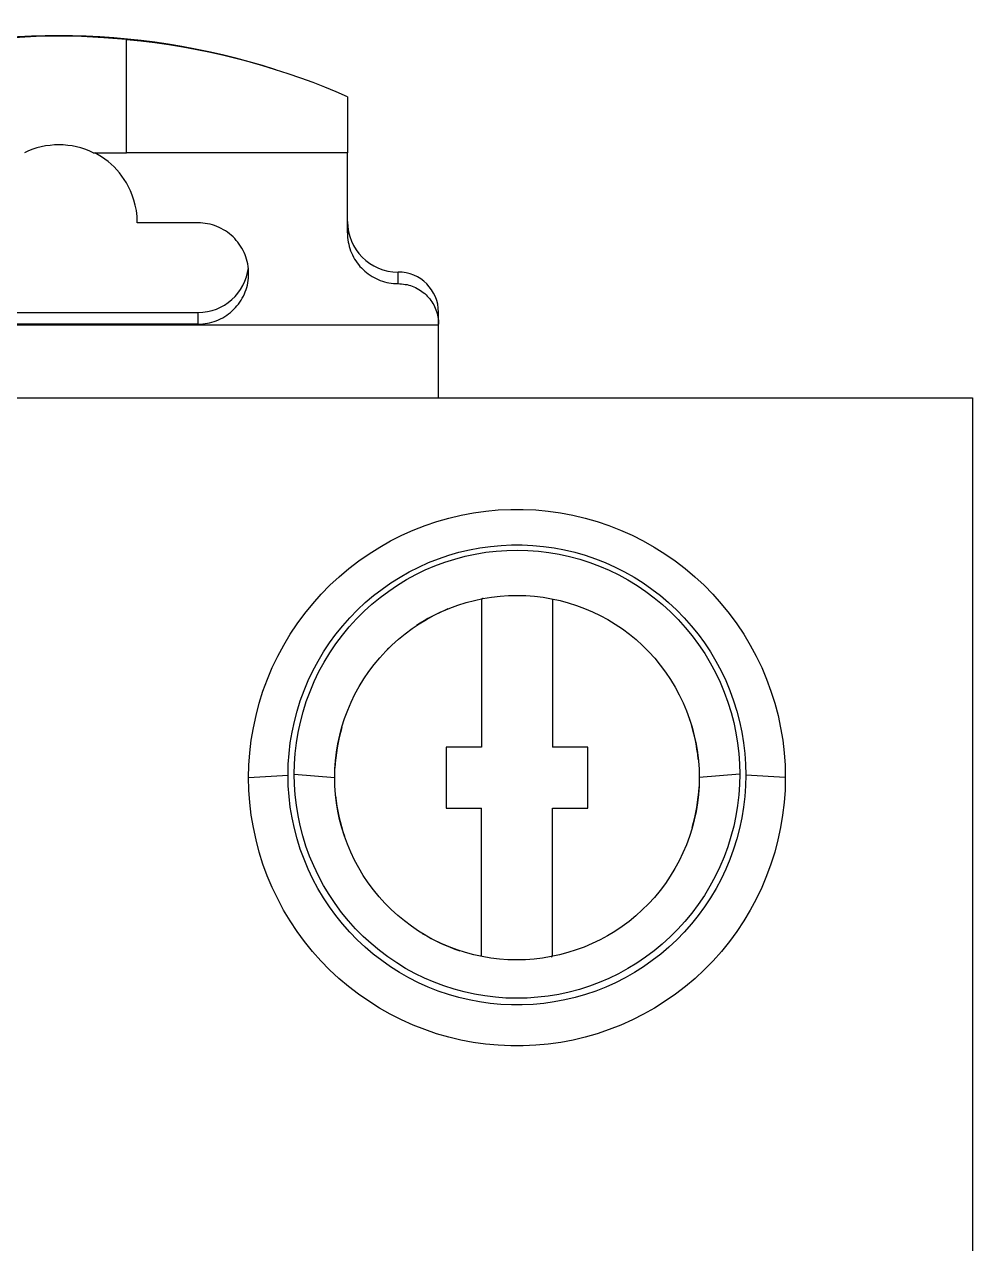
# Model space of a CAD drawing. Header units: millimetres. Extents: x 2268 to 4339, y 1619 to 2163.
# Drawn here: x 4059.95 to 4077.89, y 1847.58 to 1870.64 of the extents above; entities that cross this region are included whole.
import ezdxf

# ---------------------------------------------------------------- set-up
doc = ezdxf.new("R2010")
doc.units = ezdxf.units.MM

msp = doc.modelspace()

# ---------------------------------------------------------------- linework, layer by layer
for p, q in [((4060.176, 1870.409), (4059.75, 1870.389)), ((4060.603, 1870.416), (4060.176, 1870.409)), ((4061.03, 1870.409), (4060.603, 1870.416)), ((4061.456, 1870.389), (4061.03, 1870.409)), ((4061.881, 1870.355), (4061.456, 1870.389)), ((4061.881, 1870.351), (4061.881, 1870.356)), ((4062.151, 1870.323), (4061.881, 1870.351)), ((4061.881, 1868.212), (4061.881, 1870.351)), ((4062.419, 1870.29), (4062.151, 1870.323)), ((4062.685, 1870.252), (4062.419, 1870.29)), ((4062.949, 1870.209), (4062.685, 1870.252)), ((4063.211, 1870.161), (4062.949, 1870.209)), ((4063.469, 1870.108), (4063.211, 1870.161)), ((4063.724, 1870.051), (4063.469, 1870.108)), ((4063.975, 1869.99), (4063.724, 1870.051)), ((4064.222, 1869.925), (4063.975, 1869.99)), ((4064.464, 1869.856), (4064.222, 1869.925)), ((4064.702, 1869.784), (4064.464, 1869.856)), ((4064.944, 1869.705), (4064.702, 1869.784)), ((4065.181, 1869.623), (4064.944, 1869.705)), ((4065.412, 1869.539), (4065.181, 1869.623)), ((4065.635, 1869.452), (4065.412, 1869.539)), ((4065.852, 1869.363), (4065.635, 1869.452)), ((4066.062, 1869.273), (4065.852, 1869.363)), ((4066.062, 1869.273), (4066.062, 1868.212)), ((4061.255, 1868.212), (4061.881, 1868.212)), ((4061.348, 1868.176), (4061.282, 1868.212)), ((4061.413, 1868.136), (4061.348, 1868.176)), ((4061.475, 1868.093), (4061.413, 1868.136)), ((4061.535, 1868.046), (4061.475, 1868.093)), ((4061.593, 1867.997), (4061.535, 1868.046)), ((4062.131, 1868.212), (4061.881, 1868.212)), ((4062.378, 1868.212), (4062.131, 1868.212)), ((4062.621, 1868.212), (4062.378, 1868.212)), ((4062.861, 1868.212), (4062.621, 1868.212)), ((4063.097, 1868.212), (4062.861, 1868.212)), ((4063.329, 1868.212), (4063.097, 1868.212)), ((4063.559, 1868.212), (4063.329, 1868.212)), ((4063.785, 1868.212), (4063.559, 1868.212)), ((4064.008, 1868.212), (4063.785, 1868.212)), ((4064.228, 1868.212), (4064.008, 1868.212)), ((4064.445, 1868.212), (4064.228, 1868.212)), ((4064.659, 1868.212), (4064.445, 1868.212)), ((4064.869, 1868.212), (4064.659, 1868.212)), ((4065.077, 1868.212), (4064.869, 1868.212)), ((4065.281, 1868.212), (4065.077, 1868.212)), ((4065.482, 1868.212), (4065.281, 1868.212)), ((4065.679, 1868.212), (4065.482, 1868.212)), ((4065.872, 1868.212), (4065.679, 1868.212)), ((4066.062, 1868.212), (4065.872, 1868.212)), ((4066.062, 1866.695), (4066.062, 1868.212)), ((4061.648, 1867.945), (4061.593, 1867.997)), ((4061.7, 1867.891), (4061.648, 1867.945)), ((4061.749, 1867.834), (4061.7, 1867.891)), ((4061.796, 1867.773), (4061.749, 1867.834)), ((4061.841, 1867.709), (4061.796, 1867.773)), ((4061.883, 1867.641), (4061.841, 1867.709)), ((4061.923, 1867.569), (4061.883, 1867.641)), ((4061.96, 1867.491), (4061.923, 1867.569)), ((4061.993, 1867.408), (4061.96, 1867.491)), ((4062.023, 1867.319), (4061.993, 1867.408)), ((4062.049, 1867.223), (4062.023, 1867.319)), ((4062.069, 1867.118), (4062.049, 1867.223)), ((4062.083, 1867.006), (4062.069, 1867.118)), ((4062.087, 1866.887), (4062.083, 1867.006)), ((4063.237, 1866.887), (4062.087, 1866.887)), ((4063.282, 1866.886), (4063.237, 1866.887)), ((4063.328, 1866.883), (4063.282, 1866.886)), ((4063.373, 1866.877), (4063.328, 1866.883)), ((4063.418, 1866.87), (4063.373, 1866.877)), ((4063.463, 1866.86), (4063.418, 1866.87)), ((4063.507, 1866.848), (4063.463, 1866.86)), ((4063.55, 1866.834), (4063.507, 1866.848)), ((4063.593, 1866.818), (4063.55, 1866.834)), ((4063.635, 1866.8), (4063.593, 1866.818)), ((4063.676, 1866.78), (4063.635, 1866.8)), ((4063.716, 1866.758), (4063.676, 1866.78)), ((4063.755, 1866.734), (4063.716, 1866.758)), ((4063.792, 1866.709), (4063.755, 1866.734)), ((4063.829, 1866.682), (4063.792, 1866.709)), ((4063.864, 1866.653), (4063.829, 1866.682)), ((4063.898, 1866.622), (4063.864, 1866.653)), ((4063.93, 1866.59), (4063.898, 1866.622)), ((4066.062, 1866.695), (4066.063, 1866.652)), ((4066.063, 1866.652), (4066.066, 1866.609)), ((4063.96, 1866.556), (4063.93, 1866.59)), ((4063.989, 1866.521), (4063.96, 1866.556)), ((4064.017, 1866.484), (4063.989, 1866.521)), ((4064.042, 1866.446), (4064.017, 1866.484)), ((4064.066, 1866.407), (4064.042, 1866.446)), ((4064.088, 1866.367), (4064.066, 1866.407)), ((4066.066, 1866.609), (4066.071, 1866.566)), ((4066.071, 1866.566), (4066.077, 1866.524)), ((4066.077, 1866.524), (4066.086, 1866.482)), ((4066.086, 1866.482), (4066.096, 1866.44)), ((4066.096, 1866.44), (4066.109, 1866.399)), ((4066.109, 1866.399), (4066.123, 1866.358)), ((4064.108, 1866.326), (4064.088, 1866.367)), ((4064.126, 1866.284), (4064.108, 1866.326)), ((4064.142, 1866.242), (4064.126, 1866.284)), ((4064.155, 1866.198), (4064.142, 1866.242)), ((4064.167, 1866.154), (4064.155, 1866.198)), ((4066.123, 1866.358), (4066.139, 1866.318)), ((4066.139, 1866.318), (4066.157, 1866.279)), ((4066.157, 1866.279), (4066.176, 1866.241)), ((4066.176, 1866.241), (4066.197, 1866.203)), ((4066.197, 1866.203), (4066.22, 1866.167)), ((4066.22, 1866.167), (4066.245, 1866.132)), ((4064.177, 1866.109), (4064.167, 1866.154)), ((4064.185, 1866.064), (4064.177, 1866.109)), ((4064.19, 1866.019), (4064.185, 1866.064)), ((4064.193, 1865.974), (4064.19, 1866.019)), ((4064.194, 1865.928), (4064.193, 1865.974)), ((4064.193, 1865.884), (4064.194, 1865.928)), ((4066.245, 1866.132), (4066.271, 1866.097)), ((4066.271, 1866.097), (4066.298, 1866.064)), ((4066.298, 1866.064), (4066.327, 1866.033)), ((4066.327, 1866.033), (4066.358, 1866.002)), ((4066.358, 1866.002), (4066.389, 1865.973)), ((4066.389, 1865.973), (4066.422, 1865.946)), ((4066.422, 1865.946), (4066.456, 1865.92)), ((4067.02, 1865.737), (4067.02, 1865.956)), ((4064.158, 1865.666), (4064.169, 1865.709)), ((4064.169, 1865.709), (4064.178, 1865.752)), ((4064.178, 1865.752), (4064.185, 1865.796)), ((4064.185, 1865.796), (4064.19, 1865.84)), ((4064.19, 1865.84), (4064.193, 1865.884)), ((4066.456, 1865.92), (4066.492, 1865.895)), ((4066.492, 1865.895), (4066.528, 1865.872)), ((4066.528, 1865.872), (4066.566, 1865.851)), ((4066.566, 1865.851), (4066.604, 1865.832)), ((4066.604, 1865.832), (4066.643, 1865.814)), ((4066.643, 1865.814), (4066.683, 1865.798)), ((4066.683, 1865.798), (4066.724, 1865.784)), ((4066.724, 1865.784), (4066.765, 1865.771)), ((4066.765, 1865.771), (4066.806, 1865.761)), ((4066.806, 1865.761), (4066.848, 1865.752)), ((4066.848, 1865.752), (4066.891, 1865.745)), ((4066.891, 1865.745), (4066.934, 1865.741)), ((4066.934, 1865.741), (4066.977, 1865.738)), ((4066.977, 1865.738), (4067.02, 1865.737)), ((4067.02, 1865.737), (4067.054, 1865.736)), ((4067.054, 1865.736), (4067.088, 1865.734)), ((4067.088, 1865.734), (4067.122, 1865.73)), ((4067.122, 1865.73), (4067.156, 1865.724)), ((4067.156, 1865.724), (4067.19, 1865.718)), ((4067.19, 1865.718), (4067.223, 1865.709)), ((4067.223, 1865.709), (4067.256, 1865.699)), ((4067.256, 1865.699), (4067.289, 1865.688)), ((4064.073, 1865.463), (4064.094, 1865.502)), ((4064.094, 1865.502), (4064.113, 1865.542)), ((4064.113, 1865.542), (4064.13, 1865.582)), ((4064.13, 1865.582), (4064.145, 1865.624)), ((4064.145, 1865.624), (4064.158, 1865.666)), ((4067.289, 1865.688), (4067.321, 1865.675)), ((4067.321, 1865.675), (4067.352, 1865.661)), ((4067.352, 1865.661), (4067.383, 1865.645)), ((4067.383, 1865.645), (4067.413, 1865.628)), ((4067.413, 1865.628), (4067.442, 1865.61)), ((4067.442, 1865.61), (4067.47, 1865.591)), ((4067.47, 1865.591), (4067.497, 1865.57)), ((4067.497, 1865.57), (4067.524, 1865.548)), ((4067.524, 1865.548), (4067.549, 1865.525)), ((4067.549, 1865.525), (4067.573, 1865.5)), ((4067.573, 1865.5), (4067.597, 1865.475)), ((4067.597, 1865.475), (4067.619, 1865.449)), ((4063.882, 1865.221), (4063.914, 1865.252)), ((4063.914, 1865.252), (4063.944, 1865.283)), ((4063.944, 1865.283), (4063.973, 1865.317)), ((4063.973, 1865.317), (4064.001, 1865.352)), ((4064.001, 1865.352), (4064.027, 1865.388)), ((4064.027, 1865.388), (4064.051, 1865.425)), ((4064.051, 1865.425), (4064.073, 1865.463)), ((4067.619, 1865.449), (4067.639, 1865.421)), ((4067.639, 1865.421), (4067.659, 1865.393)), ((4067.659, 1865.393), (4067.677, 1865.364)), ((4067.677, 1865.364), (4067.694, 1865.334)), ((4067.694, 1865.334), (4067.71, 1865.303)), ((4067.71, 1865.303), (4067.724, 1865.272)), ((4067.724, 1865.272), (4067.737, 1865.24)), ((4067.737, 1865.24), (4067.748, 1865.208)), ((4057.969, 1865.192), (4063.237, 1865.192)), ((4063.237, 1864.972), (4063.237, 1865.192)), ((4063.456, 1864.997), (4063.499, 1865.008)), ((4063.499, 1865.008), (4063.541, 1865.021)), ((4063.541, 1865.021), (4063.582, 1865.036)), ((4063.582, 1865.036), (4063.623, 1865.053)), ((4063.623, 1865.053), (4063.663, 1865.072)), ((4063.663, 1865.072), (4063.703, 1865.093)), ((4063.703, 1865.093), (4063.741, 1865.115)), ((4063.741, 1865.115), (4063.778, 1865.139)), ((4063.778, 1865.139), (4063.814, 1865.165)), ((4063.814, 1865.165), (4063.848, 1865.192)), ((4063.848, 1865.192), (4063.882, 1865.221)), ((4067.748, 1865.208), (4067.758, 1865.175)), ((4067.758, 1865.175), (4067.767, 1865.142)), ((4067.767, 1865.142), (4067.773, 1865.108)), ((4067.773, 1865.108), (4067.779, 1865.074)), ((4067.779, 1865.074), (4067.783, 1865.04)), ((4067.783, 1865.04), (4067.785, 1865.006)), ((4067.785, 1865.006), (4067.786, 1864.972)), ((4067.786, 1864.972), (4067.786, 1865.192)), ((4053.42, 1864.956), (4067.786, 1864.956)), ((4063.237, 1864.972), (4057.969, 1864.972)), ((4063.237, 1864.972), (4063.281, 1864.973)), ((4063.281, 1864.973), (4063.325, 1864.976)), ((4063.325, 1864.976), (4063.369, 1864.981)), ((4063.369, 1864.981), (4063.413, 1864.988)), ((4063.413, 1864.988), (4063.456, 1864.997)), ((4067.786, 1864.956), (4067.786, 1864.972)), ((4067.786, 1863.576), (4067.786, 1864.956)), ((4043.604, 1863.576), (4077.89, 1863.576)), ((4077.89, 1863.576), (4077.89, 1845.475)), ((4067.982, 1861.303), (4068.213, 1861.358)), ((4068.213, 1861.358), (4068.445, 1861.401)), ((4068.445, 1861.401), (4068.68, 1861.434)), ((4068.68, 1861.434), (4068.915, 1861.456)), ((4068.915, 1861.456), (4069.152, 1861.468)), ((4069.152, 1861.468), (4069.388, 1861.468)), ((4069.388, 1861.468), (4069.625, 1861.457)), ((4069.625, 1861.457), (4069.86, 1861.435)), ((4069.86, 1861.435), (4070.095, 1861.402)), ((4070.095, 1861.402), (4070.327, 1861.358)), ((4070.327, 1861.358), (4070.558, 1861.303)), ((4067.309, 1861.075), (4067.53, 1861.161)), ((4067.53, 1861.161), (4067.755, 1861.237)), ((4067.755, 1861.237), (4067.982, 1861.303)), ((4070.558, 1861.303), (4070.785, 1861.237)), ((4070.785, 1861.237), (4071.01, 1861.161)), ((4071.01, 1861.161), (4071.231, 1861.075)), ((4066.673, 1860.754), (4066.88, 1860.871)), ((4066.88, 1860.871), (4067.092, 1860.978)), ((4067.092, 1860.978), (4067.309, 1861.075)), ((4071.231, 1861.075), (4071.448, 1860.978)), ((4071.448, 1860.978), (4071.66, 1860.871)), ((4071.66, 1860.871), (4071.867, 1860.755)), ((4066.277, 1860.492), (4066.472, 1860.628)), ((4066.472, 1860.628), (4066.673, 1860.754)), ((4067.978, 1860.6), (4068.173, 1860.656)), ((4068.173, 1860.656), (4068.369, 1860.703)), ((4068.369, 1860.703), (4068.567, 1860.74)), ((4068.482, 1860.622), (4068.679, 1860.655)), ((4068.567, 1860.74), (4068.767, 1860.768)), ((4068.679, 1860.655), (4068.878, 1860.678)), ((4068.767, 1860.768), (4068.968, 1860.787)), ((4068.878, 1860.678), (4069.077, 1860.692)), ((4068.968, 1860.787), (4069.169, 1860.797)), ((4069.077, 1860.692), (4069.277, 1860.697)), ((4069.169, 1860.797), (4069.371, 1860.797)), ((4069.277, 1860.697), (4069.477, 1860.692)), ((4069.371, 1860.797), (4069.572, 1860.787)), ((4069.477, 1860.692), (4069.676, 1860.677)), ((4069.572, 1860.787), (4069.773, 1860.768)), ((4069.676, 1860.677), (4069.874, 1860.653)), ((4069.773, 1860.768), (4069.973, 1860.74)), ((4069.874, 1860.653), (4070.07, 1860.62)), ((4069.973, 1860.74), (4070.171, 1860.703)), ((4070.171, 1860.703), (4070.367, 1860.656)), ((4070.367, 1860.656), (4070.562, 1860.6)), ((4071.867, 1860.755), (4072.068, 1860.628)), ((4072.068, 1860.628), (4072.263, 1860.492)), ((4066.088, 1860.347), (4066.277, 1860.492)), ((4067.414, 1860.377), (4067.599, 1860.46)), ((4067.535, 1860.321), (4067.718, 1860.399)), ((4067.599, 1860.46), (4067.787, 1860.534)), ((4067.718, 1860.399), (4067.905, 1860.468)), ((4067.787, 1860.534), (4067.978, 1860.6)), ((4067.905, 1860.468), (4068.095, 1860.528)), ((4068.095, 1860.528), (4068.288, 1860.58)), ((4068.288, 1860.58), (4068.482, 1860.622)), ((4070.07, 1860.62), (4070.265, 1860.577)), ((4070.265, 1860.577), (4070.457, 1860.525)), ((4070.457, 1860.525), (4070.647, 1860.464)), ((4070.562, 1860.6), (4070.753, 1860.534)), ((4070.647, 1860.464), (4070.833, 1860.394)), ((4070.753, 1860.534), (4070.941, 1860.46)), ((4070.833, 1860.394), (4071.016, 1860.316)), ((4070.941, 1860.46), (4071.126, 1860.377)), ((4072.263, 1860.492), (4072.452, 1860.347)), ((4065.731, 1860.031), (4065.905, 1860.193)), ((4065.905, 1860.193), (4066.088, 1860.347)), ((4066.885, 1860.077), (4067.057, 1860.186)), ((4067.057, 1860.186), (4067.233, 1860.286)), ((4067.181, 1860.139), (4067.356, 1860.234)), ((4067.233, 1860.286), (4067.414, 1860.377)), ((4067.356, 1860.234), (4067.535, 1860.321)), ((4071.016, 1860.316), (4071.195, 1860.229)), ((4071.126, 1860.377), (4071.307, 1860.286)), ((4071.195, 1860.229), (4071.37, 1860.133)), ((4071.307, 1860.286), (4071.484, 1860.186)), ((4071.484, 1860.186), (4071.655, 1860.077)), ((4072.452, 1860.347), (4072.635, 1860.194)), ((4072.635, 1860.194), (4072.809, 1860.032)), ((4065.564, 1859.861), (4065.731, 1860.031)), ((4066.557, 1859.836), (4066.718, 1859.961)), ((4066.718, 1859.961), (4066.885, 1860.077)), ((4066.844, 1859.923), (4067.01, 1860.035)), ((4067.01, 1860.035), (4067.181, 1860.139)), ((4071.37, 1860.133), (4071.541, 1860.029)), ((4071.541, 1860.029), (4071.707, 1859.916)), ((4071.655, 1860.077), (4071.822, 1859.961)), ((4071.822, 1859.961), (4071.983, 1859.837)), ((4072.809, 1860.032), (4072.976, 1859.861)), ((4065.405, 1859.683), (4065.564, 1859.861)), ((4066.252, 1859.565), (4066.401, 1859.704)), ((4066.401, 1859.704), (4066.557, 1859.836)), ((4066.527, 1859.675), (4066.683, 1859.803)), ((4066.683, 1859.803), (4066.844, 1859.923)), ((4068.153, 1859.655), (4068.309, 1859.704)), ((4068.309, 1859.704), (4068.466, 1859.746)), ((4068.466, 1859.746), (4068.626, 1859.78)), ((4068.6, 1859.775), (4068.6, 1856.968)), ((4068.626, 1859.78), (4068.787, 1859.807)), ((4068.787, 1859.807), (4068.949, 1859.826)), ((4068.949, 1859.826), (4069.112, 1859.837)), ((4069.112, 1859.837), (4069.276, 1859.841)), ((4069.276, 1859.841), (4069.439, 1859.837)), ((4069.439, 1859.837), (4069.602, 1859.825)), ((4069.602, 1859.825), (4069.764, 1859.805)), ((4069.764, 1859.805), (4069.925, 1859.778)), ((4069.925, 1859.778), (4070.084, 1859.743)), ((4069.941, 1859.775), (4069.941, 1856.968)), ((4070.084, 1859.743), (4070.241, 1859.701)), ((4070.241, 1859.701), (4070.396, 1859.652)), ((4071.707, 1859.916), (4071.868, 1859.795)), ((4071.868, 1859.795), (4072.024, 1859.667)), ((4071.983, 1859.837), (4072.139, 1859.705)), ((4072.139, 1859.705), (4072.288, 1859.565)), ((4072.976, 1859.861), (4073.135, 1859.683)), ((4065.112, 1859.305), (4065.254, 1859.497)), ((4065.254, 1859.497), (4065.405, 1859.683)), ((4066.109, 1859.419), (4066.252, 1859.565)), ((4066.233, 1859.397), (4066.377, 1859.54)), ((4066.377, 1859.54), (4066.527, 1859.675)), ((4067.704, 1859.465), (4067.851, 1859.535)), ((4067.851, 1859.535), (4068.001, 1859.599)), ((4068.001, 1859.599), (4068.153, 1859.655)), ((4070.396, 1859.652), (4070.549, 1859.595)), ((4070.549, 1859.595), (4070.698, 1859.531)), ((4070.698, 1859.531), (4070.845, 1859.46)), ((4072.024, 1859.667), (4072.174, 1859.53)), ((4072.174, 1859.53), (4072.317, 1859.386)), ((4072.288, 1859.565), (4072.431, 1859.419)), ((4073.135, 1859.683), (4073.286, 1859.498)), ((4073.286, 1859.498), (4073.428, 1859.305)), ((4064.98, 1859.106), (4065.112, 1859.305)), ((4065.845, 1859.107), (4065.974, 1859.266)), ((4065.966, 1859.089), (4066.096, 1859.246)), ((4065.974, 1859.266), (4066.109, 1859.419)), ((4066.096, 1859.246), (4066.233, 1859.397)), ((4067.285, 1859.212), (4067.421, 1859.303)), ((4067.421, 1859.303), (4067.561, 1859.387)), ((4067.561, 1859.387), (4067.704, 1859.465)), ((4070.845, 1859.46), (4070.988, 1859.382)), ((4070.988, 1859.382), (4071.128, 1859.297)), ((4071.128, 1859.297), (4071.264, 1859.206)), ((4072.317, 1859.386), (4072.454, 1859.234)), ((4072.431, 1859.419), (4072.567, 1859.266)), ((4072.567, 1859.266), (4072.695, 1859.107)), ((4073.428, 1859.305), (4073.56, 1859.106)), ((4064.857, 1858.9), (4064.98, 1859.106)), ((4065.724, 1858.942), (4065.845, 1859.107)), ((4065.843, 1858.925), (4065.966, 1859.089)), ((4066.903, 1858.9), (4067.026, 1859.01)), ((4067.026, 1859.01), (4067.153, 1859.114)), ((4067.153, 1859.114), (4067.285, 1859.212)), ((4071.264, 1859.206), (4071.396, 1859.108)), ((4071.396, 1859.108), (4071.523, 1859.003)), ((4072.454, 1859.234), (4072.584, 1859.076)), ((4072.584, 1859.076), (4072.706, 1858.912)), ((4072.695, 1859.107), (4072.816, 1858.942)), ((4073.56, 1859.106), (4073.683, 1858.901)), ((4064.744, 1858.69), (4064.857, 1858.9)), ((4065.611, 1858.771), (4065.724, 1858.942)), ((4065.729, 1858.755), (4065.843, 1858.925)), ((4066.673, 1858.661), (4066.786, 1858.783)), ((4066.786, 1858.783), (4066.903, 1858.9)), ((4071.523, 1859.003), (4071.646, 1858.892)), ((4071.646, 1858.892), (4071.763, 1858.775)), ((4072.706, 1858.912), (4072.821, 1858.741)), ((4072.816, 1858.942), (4072.929, 1858.771)), ((4073.683, 1858.901), (4073.797, 1858.69)), ((4064.64, 1858.474), (4064.744, 1858.69)), ((4065.409, 1858.414), (4065.506, 1858.595)), ((4065.506, 1858.595), (4065.611, 1858.771)), ((4065.524, 1858.398), (4065.622, 1858.579)), ((4065.622, 1858.579), (4065.729, 1858.755)), ((4066.567, 1858.533), (4066.673, 1858.661)), ((4071.763, 1858.775), (4071.875, 1858.652)), ((4071.875, 1858.652), (4071.981, 1858.523)), ((4072.821, 1858.741), (4072.926, 1858.565)), ((4072.926, 1858.565), (4073.024, 1858.384)), ((4072.929, 1858.771), (4073.034, 1858.595)), ((4073.034, 1858.595), (4073.131, 1858.414)), ((4073.797, 1858.69), (4073.9, 1858.474)), ((4064.548, 1858.254), (4064.64, 1858.474)), ((4065.321, 1858.229), (4065.409, 1858.414)), ((4065.435, 1858.213), (4065.524, 1858.398)), ((4066.372, 1858.261), (4066.466, 1858.4)), ((4066.466, 1858.4), (4066.567, 1858.533)), ((4071.981, 1858.523), (4072.082, 1858.389)), ((4072.082, 1858.389), (4072.175, 1858.25)), ((4073.024, 1858.384), (4073.112, 1858.199)), ((4073.131, 1858.414), (4073.219, 1858.229)), ((4073.9, 1858.474), (4073.993, 1858.254)), ((4064.465, 1858.029), (4064.548, 1858.254)), ((4065.241, 1858.039), (4065.321, 1858.229)), ((4065.355, 1858.024), (4065.435, 1858.213)), ((4066.205, 1857.971), (4066.285, 1858.118)), ((4066.285, 1858.118), (4066.372, 1858.261)), ((4072.175, 1858.25), (4072.262, 1858.107)), ((4072.262, 1858.107), (4072.341, 1857.96)), ((4073.112, 1858.199), (4073.191, 1858.011)), ((4073.219, 1858.229), (4073.299, 1858.04)), ((4073.993, 1858.254), (4074.075, 1858.029)), ((4064.394, 1857.801), (4064.465, 1858.029)), ((4065.171, 1857.847), (4065.241, 1858.039)), ((4065.284, 1857.833), (4065.355, 1858.024)), ((4066.132, 1857.821), (4066.205, 1857.971)), ((4072.341, 1857.96), (4072.413, 1857.809)), ((4073.191, 1858.011), (4073.261, 1857.82)), ((4073.299, 1858.04), (4073.369, 1857.847)), ((4074.075, 1858.029), (4074.147, 1857.801)), ((4064.333, 1857.569), (4064.394, 1857.801)), ((4065.058, 1857.452), (4065.11, 1857.651)), ((4065.11, 1857.651), (4065.171, 1857.847)), ((4065.172, 1857.443), (4065.223, 1857.639)), ((4065.223, 1857.639), (4065.284, 1857.833)), ((4066.009, 1857.511), (4066.067, 1857.667)), ((4066.067, 1857.667), (4066.132, 1857.821)), ((4072.413, 1857.809), (4072.478, 1857.656)), ((4072.478, 1857.656), (4072.535, 1857.501)), ((4073.261, 1857.82), (4073.32, 1857.628)), ((4073.32, 1857.628), (4073.371, 1857.434)), ((4073.369, 1857.847), (4073.43, 1857.651)), ((4073.43, 1857.651), (4073.482, 1857.452)), ((4074.147, 1857.801), (4074.208, 1857.57)), ((4064.283, 1857.336), (4064.333, 1857.569)), ((4065.015, 1857.252), (4065.058, 1857.452)), ((4065.13, 1857.246), (4065.172, 1857.443)), ((4065.959, 1857.353), (4066.009, 1857.511)), ((4072.535, 1857.501), (4072.584, 1857.345)), ((4073.371, 1857.434), (4073.412, 1857.24)), ((4073.482, 1857.452), (4073.525, 1857.252)), ((4074.208, 1857.57), (4074.258, 1857.336)), ((4064.244, 1857.101), (4064.283, 1857.336)), ((4064.982, 1857.05), (4065.015, 1857.252)), ((4065.097, 1857.049), (4065.13, 1857.246)), ((4065.883, 1857.034), (4065.917, 1857.194)), ((4065.917, 1857.194), (4065.959, 1857.353)), ((4072.584, 1857.345), (4072.625, 1857.187)), ((4072.625, 1857.187), (4072.659, 1857.029)), ((4073.412, 1857.24), (4073.444, 1857.045)), ((4073.525, 1857.252), (4073.558, 1857.05)), ((4074.258, 1857.336), (4074.297, 1857.101)), ((4064.216, 1856.865), (4064.244, 1857.101)), ((4064.958, 1856.847), (4064.982, 1857.05)), ((4065.074, 1856.852), (4065.097, 1857.049)), ((4065.856, 1856.874), (4065.883, 1857.034)), ((4067.929, 1856.968), (4067.929, 1855.818)), ((4068.6, 1856.968), (4067.929, 1856.968)), ((4070.611, 1856.968), (4069.941, 1856.968)), ((4070.611, 1855.818), (4070.611, 1856.968)), ((4072.659, 1857.029), (4072.685, 1856.87)), ((4073.444, 1857.045), (4073.466, 1856.849)), ((4073.558, 1857.05), (4073.582, 1856.847)), ((4074.297, 1857.101), (4074.324, 1856.865)), ((4064.2, 1856.629), (4064.216, 1856.865)), ((4064.944, 1856.645), (4064.958, 1856.847)), ((4065.061, 1856.654), (4065.074, 1856.852)), ((4065.826, 1856.553), (4065.837, 1856.713)), ((4065.837, 1856.713), (4065.856, 1856.874)), ((4072.685, 1856.87), (4072.703, 1856.711)), ((4072.703, 1856.711), (4072.714, 1856.552)), ((4073.466, 1856.849), (4073.48, 1856.653)), ((4073.582, 1856.847), (4073.596, 1856.645)), ((4074.324, 1856.865), (4074.341, 1856.629)), ((4064.194, 1856.393), (4064.2, 1856.629)), ((4064.94, 1856.443), (4064.944, 1856.645)), ((4065.056, 1856.458), (4065.061, 1856.654)), ((4065.822, 1856.393), (4065.826, 1856.553)), ((4072.714, 1856.552), (4072.718, 1856.393)), ((4073.48, 1856.653), (4073.484, 1856.458)), ((4073.596, 1856.645), (4073.601, 1856.443)), ((4074.341, 1856.629), (4074.346, 1856.393)), ((4064.194, 1856.393), (4064.94, 1856.443)), ((4064.2, 1856.157), (4064.194, 1856.393)), ((4064.944, 1856.24), (4064.94, 1856.443)), ((4065.056, 1856.458), (4065.822, 1856.393)), ((4065.061, 1856.263), (4065.057, 1856.458)), ((4065.074, 1856.068), (4065.061, 1856.263)), ((4065.826, 1856.235), (4065.822, 1856.393)), ((4072.718, 1856.393), (4072.714, 1856.234)), ((4073.484, 1856.458), (4072.718, 1856.393)), ((4073.48, 1856.262), (4073.466, 1856.065)), ((4073.484, 1856.458), (4073.48, 1856.262)), ((4073.601, 1856.443), (4073.596, 1856.24)), ((4074.346, 1856.393), (4073.601, 1856.443)), ((4074.346, 1856.393), (4074.341, 1856.157)), ((4064.216, 1855.92), (4064.2, 1856.157)), ((4064.958, 1856.037), (4064.944, 1856.24)), ((4064.982, 1855.835), (4064.958, 1856.037)), ((4065.096, 1855.873), (4065.074, 1856.068)), ((4065.837, 1856.076), (4065.826, 1856.235)), ((4065.855, 1855.918), (4065.837, 1856.076)), ((4072.703, 1856.074), (4072.685, 1855.914)), ((4072.714, 1856.234), (4072.703, 1856.074)), ((4073.466, 1856.065), (4073.443, 1855.869)), ((4073.582, 1856.037), (4073.558, 1855.835)), ((4073.596, 1856.24), (4073.582, 1856.037)), ((4074.341, 1856.157), (4074.324, 1855.92)), ((4064.244, 1855.684), (4064.216, 1855.92)), ((4065.015, 1855.633), (4064.982, 1855.835)), ((4065.128, 1855.679), (4065.096, 1855.873)), ((4065.881, 1855.759), (4065.855, 1855.918)), ((4067.929, 1855.818), (4068.6, 1855.818)), ((4068.6, 1853.011), (4068.6, 1855.818)), ((4069.941, 1853.011), (4069.941, 1855.818)), ((4069.941, 1855.818), (4070.611, 1855.818)), ((4072.685, 1855.914), (4072.658, 1855.754)), ((4073.443, 1855.869), (4073.411, 1855.672)), ((4073.558, 1855.835), (4073.525, 1855.633)), ((4074.324, 1855.92), (4074.296, 1855.684)), ((4064.283, 1855.449), (4064.244, 1855.684)), ((4065.058, 1855.433), (4065.015, 1855.633)), ((4065.169, 1855.485), (4065.128, 1855.679)), ((4065.914, 1855.602), (4065.881, 1855.759)), ((4065.955, 1855.445), (4065.914, 1855.602)), ((4072.624, 1855.594), (4072.582, 1855.436)), ((4072.658, 1855.754), (4072.624, 1855.594)), ((4073.411, 1855.672), (4073.37, 1855.476)), ((4073.525, 1855.633), (4073.482, 1855.433)), ((4074.296, 1855.684), (4074.257, 1855.449)), ((4064.333, 1855.216), (4064.283, 1855.449)), ((4065.11, 1855.235), (4065.058, 1855.433)), ((4065.219, 1855.292), (4065.169, 1855.485)), ((4066.004, 1855.289), (4065.955, 1855.445)), ((4072.582, 1855.436), (4072.533, 1855.278)), ((4073.37, 1855.476), (4073.318, 1855.281)), ((4073.482, 1855.433), (4073.43, 1855.235)), ((4074.257, 1855.449), (4074.207, 1855.216)), ((4064.394, 1854.985), (4064.333, 1855.216)), ((4065.171, 1855.04), (4065.11, 1855.235)), ((4065.278, 1855.1), (4065.219, 1855.292)), ((4065.347, 1854.91), (4065.278, 1855.1)), ((4066.061, 1855.134), (4066.004, 1855.289)), ((4066.125, 1854.981), (4066.061, 1855.134)), ((4072.475, 1855.122), (4072.41, 1854.969)), ((4072.533, 1855.278), (4072.475, 1855.122)), ((4073.318, 1855.281), (4073.258, 1855.087)), ((4073.43, 1855.235), (4073.369, 1855.039)), ((4074.207, 1855.216), (4074.147, 1854.985)), ((4064.465, 1854.757), (4064.394, 1854.985)), ((4065.241, 1854.848), (4065.171, 1855.04)), ((4065.426, 1854.722), (4065.347, 1854.91)), ((4066.197, 1854.831), (4066.125, 1854.981)), ((4072.41, 1854.969), (4072.337, 1854.819)), ((4073.187, 1854.895), (4073.108, 1854.707)), ((4073.258, 1855.087), (4073.187, 1854.895)), ((4073.369, 1855.039), (4073.299, 1854.847)), ((4074.147, 1854.985), (4074.075, 1854.757)), ((4064.547, 1854.533), (4064.465, 1854.757)), ((4065.32, 1854.659), (4065.241, 1854.848)), ((4065.408, 1854.475), (4065.32, 1854.659)), ((4065.514, 1854.537), (4065.426, 1854.722)), ((4066.276, 1854.684), (4066.197, 1854.831)), ((4066.362, 1854.541), (4066.276, 1854.684)), ((4072.257, 1854.672), (4072.17, 1854.529)), ((4072.337, 1854.819), (4072.257, 1854.672)), ((4073.108, 1854.707), (4073.019, 1854.522)), ((4073.22, 1854.659), (4073.132, 1854.474)), ((4073.299, 1854.847), (4073.22, 1854.659)), ((4074.075, 1854.757), (4073.993, 1854.533)), ((4064.64, 1854.313), (4064.547, 1854.533)), ((4065.504, 1854.295), (4065.408, 1854.475)), ((4065.611, 1854.356), (4065.514, 1854.537)), ((4066.456, 1854.402), (4066.362, 1854.541)), ((4066.555, 1854.268), (4066.456, 1854.402)), ((4072.17, 1854.529), (4072.077, 1854.391)), ((4073.019, 1854.522), (4072.921, 1854.341)), ((4073.132, 1854.474), (4073.036, 1854.294)), ((4073.993, 1854.533), (4073.9, 1854.313)), ((4064.743, 1854.098), (4064.64, 1854.313)), ((4065.609, 1854.119), (4065.504, 1854.295)), ((4065.716, 1854.18), (4065.611, 1854.356)), ((4065.83, 1854.01), (4065.716, 1854.18)), ((4066.661, 1854.139), (4066.555, 1854.268)), ((4071.977, 1854.257), (4071.87, 1854.129)), ((4072.077, 1854.391), (4071.977, 1854.257)), ((4072.815, 1854.166), (4072.7, 1853.996)), ((4072.921, 1854.341), (4072.815, 1854.166)), ((4073.036, 1854.294), (4072.931, 1854.119)), ((4073.9, 1854.313), (4073.797, 1854.097)), ((4064.856, 1853.888), (4064.743, 1854.098)), ((4065.721, 1853.949), (4065.609, 1854.119)), ((4065.842, 1853.785), (4065.721, 1853.949)), ((4065.952, 1853.845), (4065.83, 1854.01)), ((4066.773, 1854.016), (4066.661, 1854.139)), ((4066.89, 1853.898), (4066.773, 1854.016)), ((4071.758, 1854.007), (4071.641, 1853.89)), ((4071.87, 1854.129), (4071.758, 1854.007)), ((4072.7, 1853.996), (4072.578, 1853.832)), ((4072.819, 1853.949), (4072.698, 1853.784)), ((4072.931, 1854.119), (4072.819, 1853.949)), ((4073.797, 1854.097), (4073.684, 1853.887)), ((4064.978, 1853.683), (4064.856, 1853.888)), ((4065.97, 1853.626), (4065.842, 1853.785)), ((4066.082, 1853.687), (4065.952, 1853.845)), ((4067.013, 1853.787), (4066.89, 1853.898)), ((4067.14, 1853.682), (4067.013, 1853.787)), ((4071.519, 1853.779), (4071.392, 1853.675)), ((4071.641, 1853.89), (4071.519, 1853.779)), ((4072.578, 1853.832), (4072.448, 1853.674)), ((4072.698, 1853.784), (4072.57, 1853.625)), ((4073.684, 1853.887), (4073.562, 1853.683)), ((4065.11, 1853.485), (4064.978, 1853.683)), ((4065.251, 1853.293), (4065.11, 1853.485)), ((4066.105, 1853.473), (4065.97, 1853.626)), ((4066.218, 1853.535), (4066.082, 1853.687)), ((4066.362, 1853.391), (4066.218, 1853.535)), ((4067.272, 1853.584), (4067.14, 1853.682)), ((4067.407, 1853.492), (4067.272, 1853.584)), ((4067.547, 1853.407), (4067.407, 1853.492)), ((4071.124, 1853.486), (4070.984, 1853.402)), ((4071.26, 1853.577), (4071.124, 1853.486)), ((4071.392, 1853.675), (4071.26, 1853.577)), ((4072.311, 1853.524), (4072.168, 1853.38)), ((4072.448, 1853.674), (4072.311, 1853.524)), ((4072.57, 1853.625), (4072.435, 1853.473)), ((4073.43, 1853.484), (4073.289, 1853.292)), ((4073.562, 1853.683), (4073.43, 1853.484)), ((4065.401, 1853.107), (4065.251, 1853.293)), ((4066.247, 1853.328), (4066.105, 1853.473)), ((4066.396, 1853.189), (4066.247, 1853.328)), ((4066.511, 1853.254), (4066.362, 1853.391)), ((4066.667, 1853.125), (4066.511, 1853.254)), ((4067.691, 1853.328), (4067.547, 1853.407)), ((4067.837, 1853.257), (4067.691, 1853.328)), ((4067.987, 1853.193), (4067.837, 1853.257)), ((4070.694, 1853.253), (4070.544, 1853.189)), ((4070.841, 1853.324), (4070.694, 1853.253)), ((4070.984, 1853.402), (4070.841, 1853.324)), ((4072.018, 1853.244), (4071.863, 1853.116)), ((4072.168, 1853.38), (4072.018, 1853.244)), ((4072.293, 1853.327), (4072.144, 1853.188)), ((4072.435, 1853.473), (4072.293, 1853.327)), ((4073.289, 1853.292), (4073.139, 1853.107)), ((4065.56, 1852.929), (4065.401, 1853.107)), ((4066.551, 1853.057), (4066.396, 1853.189)), ((4066.712, 1852.933), (4066.551, 1853.057)), ((4066.828, 1853.004), (4066.667, 1853.125)), ((4068.14, 1853.136), (4067.987, 1853.193)), ((4068.295, 1853.086), (4068.14, 1853.136)), ((4068.453, 1853.044), (4068.295, 1853.086)), ((4068.613, 1853.009), (4068.453, 1853.044)), ((4070.077, 1853.041), (4069.917, 1853.007)), ((4070.235, 1853.083), (4070.077, 1853.041)), ((4070.391, 1853.133), (4070.235, 1853.083)), ((4070.544, 1853.189), (4070.391, 1853.133)), ((4071.863, 1853.116), (4071.702, 1852.996)), ((4071.989, 1853.056), (4071.828, 1852.932)), ((4072.144, 1853.188), (4071.989, 1853.056)), ((4073.139, 1853.107), (4072.98, 1852.929)), ((4065.726, 1852.759), (4065.56, 1852.929)), ((4066.878, 1852.816), (4066.712, 1852.933)), ((4066.994, 1852.891), (4066.828, 1853.004)), ((4067.05, 1852.707), (4066.878, 1852.816)), ((4067.164, 1852.786), (4066.994, 1852.891)), ((4067.34, 1852.69), (4067.164, 1852.786)), ((4068.774, 1852.981), (4068.613, 1853.009)), ((4068.937, 1852.961), (4068.774, 1852.981)), ((4069.1, 1852.95), (4068.937, 1852.961)), ((4069.264, 1852.945), (4069.1, 1852.95)), ((4069.429, 1852.949), (4069.264, 1852.945)), ((4069.592, 1852.96), (4069.429, 1852.949)), ((4069.755, 1852.98), (4069.592, 1852.96)), ((4069.917, 1853.007), (4069.755, 1852.98)), ((4071.536, 1852.884), (4071.365, 1852.78)), ((4071.662, 1852.816), (4071.49, 1852.707)), ((4071.702, 1852.996), (4071.536, 1852.884)), ((4071.828, 1852.932), (4071.662, 1852.816)), ((4072.98, 1852.929), (4072.814, 1852.759)), ((4065.901, 1852.597), (4065.726, 1852.759)), ((4066.082, 1852.443), (4065.901, 1852.597)), ((4067.226, 1852.607), (4067.05, 1852.707)), ((4067.407, 1852.515), (4067.226, 1852.607)), ((4067.519, 1852.602), (4067.34, 1852.69)), ((4067.702, 1852.523), (4067.519, 1852.602)), ((4071.01, 1852.597), (4070.827, 1852.519)), ((4071.19, 1852.684), (4071.01, 1852.597)), ((4071.314, 1852.607), (4071.133, 1852.515)), ((4071.365, 1852.78), (4071.19, 1852.684)), ((4071.49, 1852.707), (4071.314, 1852.607)), ((4072.639, 1852.597), (4072.458, 1852.443)), ((4072.814, 1852.759), (4072.639, 1852.597)), ((4066.271, 1852.298), (4066.082, 1852.443)), ((4067.592, 1852.432), (4067.407, 1852.515)), ((4067.781, 1852.357), (4067.592, 1852.432)), ((4067.889, 1852.453), (4067.702, 1852.523)), ((4067.973, 1852.292), (4067.781, 1852.357)), ((4068.079, 1852.392), (4067.889, 1852.453)), ((4068.271, 1852.34), (4068.079, 1852.392)), ((4068.466, 1852.297), (4068.271, 1852.34)), ((4070.256, 1852.337), (4070.061, 1852.294)), ((4070.45, 1852.388), (4070.256, 1852.337)), ((4070.64, 1852.449), (4070.45, 1852.388)), ((4070.759, 1852.357), (4070.567, 1852.292)), ((4070.827, 1852.519), (4070.64, 1852.449)), ((4070.948, 1852.432), (4070.759, 1852.357)), ((4071.133, 1852.515), (4070.948, 1852.432)), ((4072.458, 1852.443), (4072.269, 1852.298)), ((4066.466, 1852.162), (4066.271, 1852.298)), ((4066.667, 1852.035), (4066.466, 1852.162)), ((4068.168, 1852.236), (4067.973, 1852.292)), ((4068.365, 1852.188), (4068.168, 1852.236)), ((4068.564, 1852.15), (4068.365, 1852.188)), ((4068.664, 1852.263), (4068.466, 1852.297)), ((4068.765, 1852.122), (4068.564, 1852.15)), ((4068.862, 1852.239), (4068.664, 1852.263)), ((4068.966, 1852.103), (4068.765, 1852.122)), ((4069.062, 1852.224), (4068.862, 1852.239)), ((4069.169, 1852.093), (4068.966, 1852.103)), ((4069.263, 1852.219), (4069.062, 1852.224)), ((4069.371, 1852.093), (4069.169, 1852.093)), ((4069.464, 1852.223), (4069.263, 1852.219)), ((4069.574, 1852.103), (4069.371, 1852.093)), ((4069.664, 1852.238), (4069.464, 1852.223)), ((4069.775, 1852.122), (4069.574, 1852.103)), ((4069.863, 1852.261), (4069.664, 1852.238)), ((4069.976, 1852.15), (4069.775, 1852.122)), ((4070.061, 1852.294), (4069.863, 1852.261)), ((4070.175, 1852.188), (4069.976, 1852.15)), ((4070.372, 1852.235), (4070.175, 1852.188)), ((4070.567, 1852.292), (4070.372, 1852.235)), ((4072.074, 1852.162), (4071.872, 1852.035)), ((4072.269, 1852.298), (4072.074, 1852.162)), ((4066.874, 1851.918), (4066.667, 1852.035)), ((4067.086, 1851.811), (4066.874, 1851.918)), ((4071.666, 1851.918), (4071.453, 1851.811)), ((4071.872, 1852.035), (4071.666, 1851.918)), ((4067.303, 1851.714), (4067.086, 1851.811)), ((4067.525, 1851.627), (4067.303, 1851.714)), ((4071.236, 1851.714), (4071.015, 1851.627)), ((4071.453, 1851.811), (4071.236, 1851.714)), ((4067.75, 1851.55), (4067.525, 1851.627)), ((4067.978, 1851.485), (4067.75, 1851.55)), ((4068.209, 1851.429), (4067.978, 1851.485)), ((4068.442, 1851.385), (4068.209, 1851.429)), ((4070.331, 1851.429), (4070.097, 1851.385)), ((4070.562, 1851.484), (4070.331, 1851.429)), ((4070.79, 1851.55), (4070.562, 1851.484)), ((4071.015, 1851.627), (4070.79, 1851.55)), ((4068.677, 1851.352), (4068.442, 1851.385)), ((4068.914, 1851.33), (4068.677, 1851.352)), ((4069.151, 1851.319), (4068.914, 1851.33)), ((4069.389, 1851.319), (4069.151, 1851.319)), ((4069.626, 1851.33), (4069.389, 1851.319)), ((4069.862, 1851.352), (4069.626, 1851.33)), ((4070.097, 1851.385), (4069.862, 1851.352))]:
    msp.add_line(p, q)
for start, end in [(100.7439, 101.113), (112.2838, 123.4583), (134.7317, 135.3753), (5.7537, 18.8653), (164.0147, 177.0594), (185.7004, 198.7768), (344.0973, 357.1063), (238.664, 251.739), (280.8405, 281.1544)]:
    msp.add_arc((4069.27, 1856.393), 3.448, start, end)
for centre, major_axis, start_param, end_param in [((4060.603, 1857.086), (13.373, 0), 1.258926, 1.882667), ((4060.603, 1866.882), (1.484, 0), 1.116167, 2.025425), ((4067.02, 1866.912), (-0.958, 0), 0, 1.570796), ((4063.237, 1866.148), (-0.958, 0), 1.570796, 3.026663), ((4067.02, 1865.192), (0.766, 0), 0, 1.570796)]:
    msp.add_ellipse(centre, major_axis=major_axis, ratio=0.997564, start_param=start_param, end_param=end_param)

doc.saveas('drawing.dxf')
